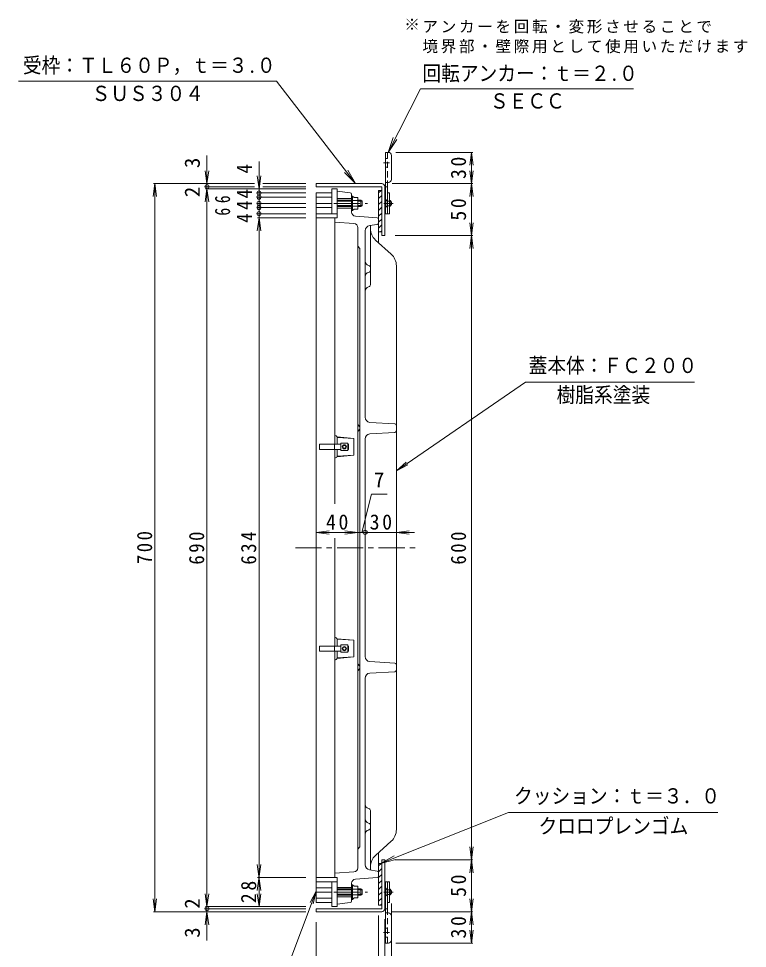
# Model space of a CAD drawing. Units: millimetres at full size, sheet at 1:5. Extents: x -735 to 883, y -685 to 663.
# Drawn here: x 131 to 831, y -230 to 663 of the extents above; entities that cross this region are included whole.
import ezdxf
from ezdxf.enums import TextEntityAlignment as Align

# ---------------------------------------------------------------- set-up
doc = ezdxf.new("R2010")
doc.units = ezdxf.units.MM
doc.header["$LTSCALE"] = 5
doc.header["$PDMODE"] = 32
doc.header["$PDSIZE"] = 4
for name, pattern in [('CHAIN1', [8, 5, -1, 1, -1]), ('CHAIN2', [12, 9, -1, 1, -1]), ('DASHED1', [1.8, 1.2, -0.6])]:
    doc.linetypes.add(name, pattern=pattern)
for name, color, linetype, lineweight in [('0-0_通り芯', 3, 'Continuous', 9), ('0-1_躯体', 2, 'Continuous', 9), ('0-2_仕上', 4, 'Continuous', 9), ('0-3_建具', 2, 'Continuous', 9), ('0-4_その他', 7, 'Continuous', 9), ('0-5_寸法', 7, 'Continuous', 9), ('0-6_ハッチ', 6, 'Continuous', 9), ('0-E', 7, 'Continuous', 9), ('0-F', 7, 'Continuous', 9)]:
    doc.layers.add(name, color=color, linetype=linetype, lineweight=lineweight)
doc.styles.add('ＭＳ ゴシック', font='')
doc.styles.get('ＭＳ ゴシック').set_extended_font_data('MS Gothic')

msp = doc.modelspace()

# ---------------------------------------------------------------- linework, layer by layer
at = {"layer": '0-0_通り芯'}
for p, q in [((449.734, 495.907), (437.048, 497.493)), ((451.048, 494.418), (451.048, 477.324)), ((437.048, 490.243), (451.048, 490.243)), ((437.048, 481.243), (451.048, 481.243)), ((435.048, 471.742), (435.048, 254.243)), ((453.333, 466.419), (435.048, 467.725)), ((475.655, 471.842), (454.763, 473.334)), ((468.341, 464.356), (475.76, 465.559)), ((477.048, 467.043), (477.048, 470.346)), ((477.048, 447.719), (477.048, 467.029)), ((457.048, 462.429), (457.048, -152.944)), ((464.048, 459.406), (464.048, 280.218)), ((469.048, 407.382), (469.048, 464.47)), ((474.013, 450.451), (489.082, 436.888)), ((457.377, 444.332), (458.719, 442.653)), ((459.048, -132.231), (459.048, 441.716)), ((467.44, 426.064), (467.263, 426.099)), ((494.048, 425.739), (494.048, -116.254)), ((467.44, 419.421), (467.263, 419.385)), ((467.44, 405.421), (467.263, 405.386)), ((458.719, 271.154), (457.377, 272.832)), ((457.377, 266.654), (458.719, 268.332)), ((468.496, 275.249), (492.714, 273.891)), ((436.219, 262.157), (435.048, 262.742)), ((437.048, 254.243), (437.048, 260.815)), ((453.048, 259.742), (453.048, 243.743)), ((464.048, 259.268), (464.048, 50.218)), ((492.714, 265.594), (468.496, 264.237)), ((435.048, 249.242), (435.048, 196.979)), ((436.219, 241.328), (435.048, 240.742)), ((437.048, 249.242), (437.048, 242.67)), ((435.048, 60.243), (435.048, 163.876)), ((436.219, 68.157), (435.048, 68.743)), ((437.048, 60.243), (437.048, 66.816)), ((453.048, 49.743), (453.048, 65.743)), ((435.048, -162.257), (435.048, 55.243)), ((437.048, 55.243), (437.048, 48.67)), ((436.219, 47.328), (435.048, 46.743)), ((492.714, 43.891), (468.496, 45.248)), ((457.377, 42.832), (458.719, 41.153)), ((458.719, 38.332), (457.377, 36.653)), ((464.048, -149.921), (464.048, 29.267)), ((468.496, 34.237), (492.714, 35.594)), ((467.44, -95.936), (467.263, -95.9)), ((469.048, -97.897), (469.048, -154.985)), ((467.44, -109.936), (467.263, -109.9)), ((467.44, -116.579), (467.263, -116.614)), ((457.377, -134.846), (458.719, -133.168)), ((474.013, -140.965), (489.082, -127.403)), ((477.048, -138.234), (477.048, -157.544)), ((453.333, -156.933), (435.048, -158.24)), ((468.341, -154.871), (475.76, -156.073)), ((477.048, -157.558), (477.048, -160.861)), ((451.048, -184.933), (451.048, -167.839)), ((475.655, -162.357), (454.763, -163.849)), ((437.048, -171.757), (451.048, -171.757)), ((437.048, -180.757), (451.048, -180.757)), ((449.734, -186.422), (437.048, -188.007))]:
    msp.add_line(p, q, dxfattribs=at)
at = {"layer": '0-0_通り芯', "color": 7, "linetype": 'CHAIN1'}
for p, q in [((433.979, 485.743), (466.271, 485.743)), ((397.048, 154.743), (514.048, 154.743)), ((433.979, -176.257), (466.271, -176.257))]:
    msp.add_line(p, q, dxfattribs=at)
at = {"layer": '0-0_通り芯'}
for points in [[(437.048, 260.742), (453.048, 259.742), (437.048, 261.243)], [(437.048, 242.742), (453.048, 243.743), (437.048, 242.242)], [(437.048, 66.743), (453.048, 65.743), (437.048, 67.243)], [(437.048, 48.743), (453.048, 49.743), (437.048, 48.243)]]:
    msp.add_lwpolyline(points, dxfattribs=at)
for centre, radius, start, end in [((449.548, 494.418), 1.5, 0, 82.87521), ((455.048, 477.324), 4, 180, 265.91434), ((453.048, 462.429), 4, 0, 85.91428), ((475.548, 470.346), 1.5, 0, 85.91425), ((475.548, 467.043), 1.5, 278.1293, 0), ((469.048, 459.406), 5, 98.13034, 180), ((484.048, 461.6), 15, 180, 228.01242), ((468.048, 430.022), 4, 180, 258.69011), ((479.048, 425.739), 15, 0, 48.01242), ((467.048, 424.103), 2, 0, 78.69028), ((467.048, 421.382), 2, 281.30972, 0), ((468.048, 415.463), 4, 101.30989, 180), ((468.048, 401.463), 4, 101.30989, 180), ((467.048, 407.382), 2, 281.30972, 0), ((469.048, 280.218), 5, 180, 263.65976), ((458.548, 273.769), 1.5, 180, 218.65952), ((457.548, 270.217), 1.5, 0, 38.65952), ((457.548, 269.269), 1.5, 321.34012, 0), ((492.548, 272.4), 1.5, 0, 83.65987), ((435.548, 260.815), 1.5, 0, 63.43748), ((458.548, 265.717), 1.5, 141.34012, 180), ((469.048, 259.268), 5, 96.34026, 180), ((492.548, 267.085), 1.5, 276.34024, 0), ((435.548, 242.67), 1.5, 296.56252, 0), ((435.548, 66.816), 1.5, 0, 63.43748), ((435.548, 48.67), 1.5, 296.56252, 0), ((469.048, 50.218), 5, 180, 263.65974), ((458.548, 43.769), 1.5, 180, 218.65988), ((458.548, 35.716), 1.5, 141.34048, 180), ((457.548, 40.216), 1.5, 0, 38.65988), ((457.548, 39.269), 1.5, 321.34048, 0), ((492.548, 42.4), 1.5, 0, 83.65976), ((492.548, 37.085), 1.5, 276.34013, 0), ((469.048, 29.267), 5, 96.34024, 180), ((468.048, -91.978), 4, 180, 258.69011), ((467.048, -97.897), 2, 0, 78.69028), ((468.048, -105.978), 4, 180, 258.69011), ((467.048, -111.897), 2, 0, 78.69028), ((467.048, -114.618), 2, 281.30972, 0), ((468.048, -120.537), 4, 101.30989, 180), ((479.048, -116.254), 15, 311.98758, 0), ((484.048, -152.115), 15, 131.98758, 180), ((469.048, -149.921), 5, 180, 261.86966), ((453.048, -152.944), 4, 274.08572, 0), ((475.548, -160.861), 1.5, 274.08575, 0), ((475.548, -157.558), 1.5, 0, 81.8707), ((455.048, -167.839), 4, 94.08566, 180), ((449.548, -184.933), 1.5, 277.12479, 0)]:
    msp.add_arc(centre, radius, start, end, dxfattribs=at)
at = {"layer": '0-1_躯体'}
for p, q in [((483.548, 534.743), (483.548, 475.742)), ((486.348, 534.743), (483.548, 534.743)), ((489.348, 508.743), (489.348, 531.743)), ((486.348, 505.743), (483.548, 505.743)), ((485.548, 501.743), (483.548, 501.743)), ((485.548, 505.748), (485.548, 475.742)), ((432.048, 495.743), (417.048, 495.743)), ((417.048, 495.743), (417.048, -186.257)), ((432.048, 491.743), (417.048, 491.743)), ((432.048, 475.743), (432.048, 499.743)), ((437.048, 499.743), (432.048, 499.743)), ((437.048, 471.742), (437.048, 499.743)), ((451.048, 492.743), (451.848, 492.743)), ((451.848, 478.743), (451.848, 492.743)), ((451.848, 492.743), (453.448, 491.268)), ((483.048, 495.743), (483.548, 495.743)), ((483.048, 495.743), (483.048, 475.742)), ((485.548, 495.743), (487.548, 495.743)), ((485.548, 494.493), (485.548, 495.743)), ((487.548, 495.743), (487.548, 475.742)), ((432.048, 485.743), (417.048, 485.743)), ((451.048, 488.743), (437.048, 488.743)), ((451.048, 487.743), (437.048, 487.743)), ((451.048, 483.743), (437.048, 483.743)), ((451.048, 482.743), (437.048, 482.743)), ((451.848, 488.505), (457.048, 488.505)), ((451.848, 482.98), (457.048, 482.98)), ((453.448, 491.268), (457.048, 491.268)), ((457.048, 488.743), (460.048, 488.743)), ((461.048, 487.743), (457.048, 487.743)), ((457.048, 483.743), (461.048, 483.743)), ((457.048, 482.743), (460.048, 482.743)), ((460.048, 482.743), (460.048, 488.743)), ((461.048, 487.743), (460.048, 488.743)), ((460.048, 482.743), (461.048, 483.743)), ((461.048, 483.743), (461.048, 487.743)), ((483.347, 481.742), (483.347, 485.743)), ((488.048, 488.492), (487.548, 488.492)), ((488.048, 482.992), (487.548, 482.992)), ((489.547, 486.742), (488.048, 488.492)), ((488.048, 482.992), (488.048, 488.492)), ((488.048, 482.992), (489.547, 484.743)), ((489.547, 484.743), (489.547, 486.742)), ((432.048, 481.743), (417.048, 481.743)), ((437.048, 475.743), (417.048, 475.743)), ((451.048, 478.743), (451.848, 478.743)), ((451.848, 478.743), (453.448, 480.218)), ((483.048, 475.742), (487.548, 475.742)), ((483.548, 481.742), (483.347, 481.742)), ((483.548, 475.742), (485.548, 475.742)), ((485.548, 476.993), (485.548, 475.742)), ((437.048, 471.742), (417.048, 471.742)), ((437.048, -162.257), (417.048, -162.257)), ((437.048, -166.257), (417.048, -166.257)), ((432.048, -166.257), (432.048, -190.257)), ((437.048, -162.257), (437.048, -190.257)), ((451.048, -169.257), (451.848, -169.257)), ((451.848, -169.257), (451.848, -183.257)), ((451.848, -169.257), (453.448, -170.732)), ((483.048, -166.257), (487.548, -166.257)), ((483.048, -186.257), (483.048, -166.257)), ((483.548, -166.257), (485.548, -166.257)), ((483.548, -225.257), (483.548, -166.257)), ((485.548, -196.262), (485.548, -166.257)), ((485.548, -167.507), (485.548, -166.257)), ((487.548, -186.257), (487.548, -166.257)), ((432.048, -172.257), (417.048, -172.257)), ((432.048, -176.257), (417.048, -176.257)), ((451.048, -173.257), (437.048, -173.257)), ((451.048, -174.257), (437.048, -174.257)), ((451.048, -178.257), (437.048, -178.257)), ((451.848, -173.495), (457.048, -173.495)), ((457.048, -173.257), (460.048, -173.257)), ((457.048, -174.257), (461.048, -174.257)), ((461.048, -178.257), (457.048, -178.257)), ((460.048, -173.257), (460.048, -179.257)), ((460.048, -173.257), (461.048, -174.257)), ((461.048, -178.257), (460.048, -179.257)), ((461.048, -174.257), (461.048, -178.257)), ((483.548, -172.257), (483.347, -172.257)), ((483.347, -172.257), (483.347, -176.257)), ((488.048, -173.507), (487.548, -173.507)), ((488.048, -173.507), (489.547, -175.257)), ((488.048, -173.507), (488.048, -179.007)), ((489.547, -177.257), (488.048, -179.007)), ((489.547, -175.257), (489.547, -177.257)), ((432.048, -182.257), (417.048, -182.257)), ((432.048, -186.257), (417.048, -186.257)), ((451.048, -179.257), (437.048, -179.257)), ((451.048, -183.257), (451.848, -183.257)), ((451.848, -179.02), (457.048, -179.02)), ((451.848, -183.257), (453.448, -181.782)), ((453.448, -181.782), (457.048, -181.782)), ((457.048, -179.257), (460.048, -179.257)), ((483.048, -186.257), (483.548, -186.257)), ((485.548, -185.007), (485.548, -186.257)), ((485.548, -186.257), (487.548, -186.257)), ((488.048, -179.007), (487.548, -179.007)), ((437.048, -190.257), (432.048, -190.257)), ((485.548, -192.257), (483.548, -192.257)), ((486.348, -196.257), (483.548, -196.257)), ((489.348, -199.257), (489.348, -222.257)), ((486.348, -225.257), (483.548, -225.257))]:
    msp.add_line(p, q, dxfattribs=at)
at = {"layer": '0-1_躯体', "linetype": 'DASHED1'}
for p, q in [((485.548, 528.992), (483.548, 528.992)), ((485.548, 534.738), (485.548, 505.748)), ((485.548, 520.493), (483.548, 520.493)), ((485.348, 483.493), (487.548, 483.493)), ((485.348, -174.007), (487.548, -174.007)), ((485.548, -225.252), (485.548, -196.262)), ((485.548, -211.007), (483.548, -211.007)), ((485.548, -219.507), (483.548, -219.507))]:
    msp.add_line(p, q, dxfattribs=at)
at = {"layer": '0-1_躯体', "linetype": 'CHAIN2'}
for p, q in [((487.548, 524.742), (481.548, 524.742)), ((491.096, 485.743), (482.011, 485.743)), ((491.096, -176.257), (482.011, -176.257)), ((487.548, -215.257), (481.548, -215.257))]:
    msp.add_line(p, q, dxfattribs=at)
at = {"layer": '0-1_躯体'}
for points in [[(453.448, 480.218), (457.048, 480.218), (457.048, 491.268)], [(483.548, 489.742), (483.347, 489.742), (483.347, 485.743)], [(453.448, -170.732), (457.048, -170.732), (457.048, -181.782)], [(483.548, -180.257), (483.347, -180.257), (483.347, -176.257)]]:
    msp.add_lwpolyline(points, dxfattribs=at)
at = {"layer": '0-1_躯体', "linetype": 'DASHED1'}
for points in [[(487.548, 487.993), (485.348, 487.993), (483.548, 489.742)], [(485.348, 487.993), (485.348, 483.493), (483.548, 481.743)], [(485.348, -178.507), (485.348, -174.007), (483.548, -172.257)], [(487.548, -178.507), (485.348, -178.507), (483.548, -180.257)]]:
    msp.add_lwpolyline(points, dxfattribs=at)
at = {"layer": '0-1_躯体'}
for centre, start, end in [((486.348, 531.743), 0, 90), ((486.348, 508.743), 270, 0), ((486.348, -199.257), 0, 90), ((486.348, -222.257), 270, 0)]:
    msp.add_arc(centre, 3, start, end, dxfattribs=at)
at = {"layer": '0-1_躯体', "color": 3}
for centre, start, end in [((458.548, 445.269), 180, 218.65981), ((457.548, 441.716), 0, 38.65981), ((457.548, -132.231), 321.34019, 0), ((458.548, -135.784), 141.34019, 180)]:
    msp.add_arc(centre, 1.5, start, end, dxfattribs=at)
at = {"layer": '0-2_仕上'}
for p, q in [((420.048, 254.243), (420.048, 249.242)), ((420.048, 254.243), (440.548, 254.243)), ((434.548, 254.243), (434.548, 249.242)), ((447.548, 254.243), (448.048, 254.243)), ((448.048, 254.243), (448.048, 249.242)), ((420.048, 249.242), (440.548, 249.242)), ((447.548, 249.242), (448.048, 249.242)), ((420.048, 55.243), (420.048, 60.243)), ((420.048, 60.243), (440.548, 60.243)), ((420.048, 55.243), (440.548, 55.243)), ((434.548, 55.243), (434.548, 60.243)), ((447.548, 60.243), (448.048, 60.243)), ((447.548, 55.243), (448.048, 55.243)), ((448.048, 55.243), (448.048, 60.243))]:
    msp.add_line(p, q, dxfattribs=at)
at = {"layer": '0-2_仕上', "color": 2}
for p, q in [((440.548, 255.242), (447.548, 255.242)), ((440.548, 248.243), (440.548, 255.242)), ((447.548, 255.242), (447.548, 248.243)), ((440.548, 248.243), (447.548, 248.243)), ((440.548, 61.243), (440.548, 54.243)), ((440.548, 61.243), (447.548, 61.243)), ((440.548, 54.243), (447.548, 54.243)), ((447.548, 54.243), (447.548, 61.243))]:
    msp.add_line(p, q, dxfattribs=at)
for centre, radius in [((444.048, 251.742), 2), ((444.048, 251.742), 1.4), ((444.048, 57.743), 2), ((444.048, 57.743), 1.4)]:
    msp.add_circle(centre, radius, dxfattribs=at)
at = {"layer": '0-3_建具', "color": 4}
for p, q in [((417.048, 501.743), (417.048, 504.743)), ((480.048, 504.743), (417.048, 504.743)), ((480.048, 501.743), (417.048, 501.743)), ((480.048, 501.743), (480.048, 454.743)), ((483.048, 501.743), (483.048, 454.742)), ((483.048, 454.742), (480.048, 454.742)), ((480.048, -192.257), (480.048, -145.257)), ((483.048, -145.257), (480.048, -145.257)), ((483.048, -192.257), (483.048, -145.257)), ((417.048, -192.257), (417.048, -195.257)), ((480.048, -192.257), (417.048, -192.257)), ((480.048, -195.257), (417.048, -195.257))]:
    msp.add_line(p, q, dxfattribs=at)
for centre, start, end in [((480.048, 501.743), 0, 90), ((480.048, -192.257), 270, 0)]:
    msp.add_arc(centre, 3, start, end, dxfattribs=at)
at = {"layer": '0-4_その他'}
for p, q in [((567.719, 534.743), (493.548, 534.743)), ((566.219, 534.743), (564.587, 522.349)), ((566.219, 504.743), (566.219, 534.743)), ((566.219, 534.743), (567.85, 522.349)), ((566.219, 504.743), (564.587, 517.136)), ((566.219, 504.743), (567.85, 517.136)), ((567.719, 504.743), (490.048, 504.743)), ((566.219, 504.743), (564.587, 492.35)), ((566.219, 454.742), (566.219, 504.743)), ((566.219, 504.743), (567.85, 492.35)), ((566.219, 454.742), (564.587, 467.136)), ((566.219, 454.742), (567.85, 467.136)), ((567.719, 454.742), (493.048, 454.742)), ((566.219, 454.742), (564.587, 442.349)), ((566.219, -145.257), (566.219, 454.742)), ((566.219, 454.742), (567.85, 442.349)), ((566.219, -145.257), (564.587, -132.864)), ((566.219, -145.257), (567.85, -132.864)), ((567.719, -145.257), (493.048, -145.257)), ((566.219, -145.257), (564.587, -157.65)), ((566.219, -195.257), (566.219, -145.257)), ((566.219, -145.257), (567.85, -157.65)), ((489.547, -296.757), (489.547, -187.257)), ((566.219, -195.257), (564.587, -182.864)), ((566.219, -195.257), (567.85, -182.864)), ((567.719, -195.257), (490.048, -195.257)), ((566.219, -195.257), (564.587, -207.65)), ((566.219, -225.257), (566.219, -195.257)), ((566.219, -195.257), (567.85, -207.65)), ((417.048, -296.757), (417.048, -205.257)), ((477.047, -256.757), (477.047, -198.757)), ((483.048, -296.757), (483.048, -202.257)), ((566.219, -225.257), (564.587, -212.864)), ((566.219, -225.257), (567.85, -212.864)), ((567.719, -225.257), (493.548, -225.257))]:
    msp.add_line(p, q, dxfattribs=at)
at = {"layer": '0-6_ハッチ'}
for p, q in [((477.047, 495.927), (479.363, 498.243)), ((477.047, 498.243), (477.047, 458.243)), ((480.047, 498.243), (477.047, 498.243)), ((477.047, 490.27), (480.047, 493.27)), ((480.047, 458.243), (480.047, 498.243)), ((477.047, 484.613), (480.047, 487.613)), ((477.047, 478.957), (480.047, 481.957)), ((477.047, 473.3), (480.047, 476.3)), ((477.047, 467.643), (480.047, 470.643)), ((477.047, 461.986), (480.047, 464.986)), ((477.047, 458.243), (480.047, 458.243)), ((478.961, 458.243), (480.047, 459.329)), ((477.047, -151.073), (479.363, -148.757)), ((477.047, -148.757), (477.047, -188.757)), ((480.047, -148.757), (477.047, -148.757)), ((480.047, -188.757), (480.047, -148.757)), ((477.047, -156.73), (480.047, -153.73)), ((477.047, -162.387), (480.047, -159.387)), ((477.047, -168.043), (480.047, -165.043)), ((477.047, -173.7), (480.047, -170.7)), ((477.047, -179.357), (480.047, -176.357)), ((477.047, -185.014), (480.047, -182.014)), ((478.961, -188.757), (480.047, -187.671)), ((477.047, -188.757), (480.047, -188.757))]:
    msp.add_line(p, q, dxfattribs=at)
at = {"layer": '0-E'}
for p, q in [((130.974, 603.172), (378.809, 603.172)), ((378.809, 603.172), (454.895, 504.743)), ((517.269, 595.672), (486.048, 534.743)), ((517.269, 595.672), (722.138, 595.672)), ((618.105, 313.908), (494.048, 228.618)), ((618.105, 313.908), (780.588, 313.908)), ((601.845, -99.641), (478.923, -148.757)), ((601.845, -99.641), (803.097, -99.641)), ((372.799, -292.532), (417.048, -175.257))]:
    msp.add_line(p, q, dxfattribs=at)
at = {"layer": '0-F'}
for p, q in [((486.048, 534.743), (491.087, 548.871)), ((486.048, 534.743), (494.572, 547.085)), ((312.048, 499.743), (312.048, 531.646)), ((362.048, 471.742), (362.048, 526.108)), ((312.048, 504.743), (310.416, 517.136)), ((312.048, 504.743), (313.679, 517.136)), ((362.048, 499.743), (360.416, 512.136)), ((362.048, 499.743), (363.679, 512.136)), ((454.895, 504.743), (444.251, 515.311)), ((454.895, 504.743), (447.349, 517.706)), ((262.048, 504.743), (260.416, 492.35)), ((357.722, 504.743), (260.548, 504.743)), ((262.048, 504.743), (263.679, 492.35)), ((262.048, -195.257), (262.048, 504.743)), ((357.722, 501.743), (310.548, 501.743)), ((407.048, 504.743), (365.788, 504.743)), ((407.048, 501.743), (365.788, 501.743)), ((312.048, 499.743), (310.416, 487.349)), ((407.048, 499.743), (310.548, 499.743)), ((312.048, 499.743), (313.679, 487.349)), ((407.048, 495.743), (360.548, 495.743)), ((407.048, 491.743), (360.548, 491.743)), ((407.048, 485.743), (360.548, 485.743)), ((407.048, 481.743), (360.548, 481.743)), ((407.048, 475.743), (360.548, 475.743)), ((362.048, 471.742), (360.416, 459.349)), ((407.048, 471.742), (360.548, 471.742)), ((362.048, 471.742), (363.679, 459.349)), ((494.048, 228.618), (503.336, 236.983)), ((494.048, 228.618), (505.185, 234.294)), ((470.01, 206.054), (460.722, 169.449)), ((470.01, 206.054), (485.351, 206.054)), ((417.048, 169.449), (429.441, 171.081)), ((457.048, 169.449), (444.655, 171.081)), ((494.048, 169.449), (506.441, 171.081)), ((417.048, 169.449), (511.613, 169.449)), ((417.048, 169.449), (429.441, 167.818)), ((457.048, 169.449), (444.655, 167.818)), ((494.048, 169.449), (506.441, 167.818)), ((478.923, -148.757), (492.006, -141.421)), ((363.679, -149.864), (360.416, -174.65)), ((360.416, -149.864), (363.679, -174.65)), ((478.923, -148.757), (493.459, -145.057)), ((407.048, -162.257), (360.548, -162.257)), ((312.048, -190.257), (310.416, -177.864)), ((312.048, -190.257), (313.679, -177.864)), ((362.048, -190.257), (360.416, -177.864)), ((362.048, -190.257), (363.679, -177.864)), ((417.048, -175.257), (411.146, -186.276)), ((417.048, -175.257), (414.199, -187.428)), ((262.048, -195.257), (260.416, -182.864)), ((262.048, -195.257), (263.679, -182.864)), ((407.048, -195.257), (260.548, -195.257)), ((312.048, -195.257), (310.416, -207.65)), ((407.048, -190.257), (310.548, -190.257)), ((407.048, -192.257), (310.548, -192.257)), ((312.048, -195.257), (313.679, -207.65))]:
    msp.add_line(p, q, dxfattribs=at)
for points in [[(312.048, -222.747), (312.048, -190.257), (312.048, 499.743)], [(362.048, -190.257), (362.048, -162.257), (362.048, 471.742)]]:
    msp.add_lwpolyline(points, dxfattribs=at)
for p in [(312.048, 501.743), (362.048, 495.743), (362.048, 491.743), (362.048, 485.743), (362.048, 481.743), (362.048, 475.743), (464.048, 169.449), (312.048, -192.257)]:
    msp.add_point(p, dxfattribs=at)

# ---------------------------------------------------------------- texts
at = {"layer": '0-4_その他', "color": 2, "char_height": 14.66, "attachment_point": 7, "rotation": 90, "style": 'ＭＳ ゴシック'}
for s, insert in [('\\T1.27;\\W0.95;30', (561.219, 509.118)), ('\\T1.27;\\W0.95;50', (561.219, 469.118)), ('\\T1.27;\\W0.9;600', (561.219, 138.493)), ('\\T1.27;\\W0.95;50', (561.219, -180.882)), ('\\T1.27;\\W0.95;30', (561.219, -220.882))]:
    msp.add_mtext(s, dxfattribs=dict(at, insert=insert))
at = {"layer": '0-5_寸法', "style": 'ＭＳ ゴシック'}
msp.add_text('※', height=11, dxfattribs=at).set_placement((501.598, 648.916), align=Align.BOTTOM_LEFT)
at = {"layer": '0-5_寸法', "char_height": 11, "attachment_point": 7, "style": 'ＭＳ ゴシック'}
for s, insert in [('\\T1.17;アンカーを回転・変形させることで', (519.098, 648.916)), ('\\T1.17;境界部・壁際用として使用いただけます', (519.098, 629.94))]:
    msp.add_mtext(s, dxfattribs=dict(at, insert=insert))
at = {"layer": '0-E', "color": 2, "style": 'ＭＳ ゴシック', "width": 0.9}
for s, p in [('受枠：ＴＬ６０Ｐ，ｔ＝３.０', (135.039, 606.766)), ('回転アンカー：ｔ＝２.０', (519.098, 599.03)), ('ＳＵＳ３０４', (201.141, 579.708)), ('ＳＥＣＣ', (583.953, 572.421)), ('蓋本体：ＦＣ２００', (621.134, 318.275)), ('樹脂系塗装', (648.061, 289.987)), ('クッション：ｔ＝３．０', (607.134, -95.533)), ('クロロプレンゴム', (630.721, -124.493))]:
    msp.add_text(s, height=14.66, dxfattribs=at).set_placement(p, align=Align.BOTTOM_LEFT)
at = {"layer": '0-F', "color": 2, "style": 'ＭＳ ゴシック'}
for s, p in [('3', (309.548, 519.654)), ('2', (309.548, 491.697)), ('2', (309.548, -192.212)), ('3', (309.548, -220.169))]:
    msp.add_text(s, height=14.66, rotation=90, dxfattribs=at).set_placement(p, align=Align.BOTTOM_LEFT)
for s, width, p in [('4', 0.9, (359.548, 514.523)), ('6', 0.75, (338.599, 485.896)), ('4', 0.9, (359.548, 490.435)), ('4', 0.9, (359.548, 479.456)), ('6', 0.75, (338.599, 473.917)), ('4', 0.9, (359.548, 467.104))]:
    msp.add_text(s, height=14.66, rotation=90, dxfattribs=dict(at, width=width)).set_placement(p, align=Align.BOTTOM_LEFT)
msp.add_text('7', height=14.66, dxfattribs=at).set_placement((472.548, 208.28), align=Align.BOTTOM_LEFT)
at = {"layer": '0-F', "color": 2, "char_height": 14.66, "attachment_point": 7, "style": 'ＭＳ ゴシック'}
for s, insert in [('\\T1.27;\\W0.95;40', (426.423, 171.949)), ('\\T1.27;\\W0.95;30', (468.423, 171.949))]:
    msp.add_mtext(s, dxfattribs=dict(at, insert=insert))
at = {"layer": '0-F', "color": 2, "char_height": 14.66, "attachment_point": 7, "rotation": 90, "style": 'ＭＳ ゴシック'}
for s, insert in [('\\T1.27;\\W0.9;700', (259.548, 138.993)), ('\\T1.27;\\W0.9;690', (309.548, 138.493)), ('\\T1.27;\\W0.9;634', (359.548, 138.493)), ('\\T1.27;\\W0.95;28', (359.548, -186.882))]:
    msp.add_mtext(s, dxfattribs=dict(at, insert=insert))

doc.saveas('drawing.dxf')
